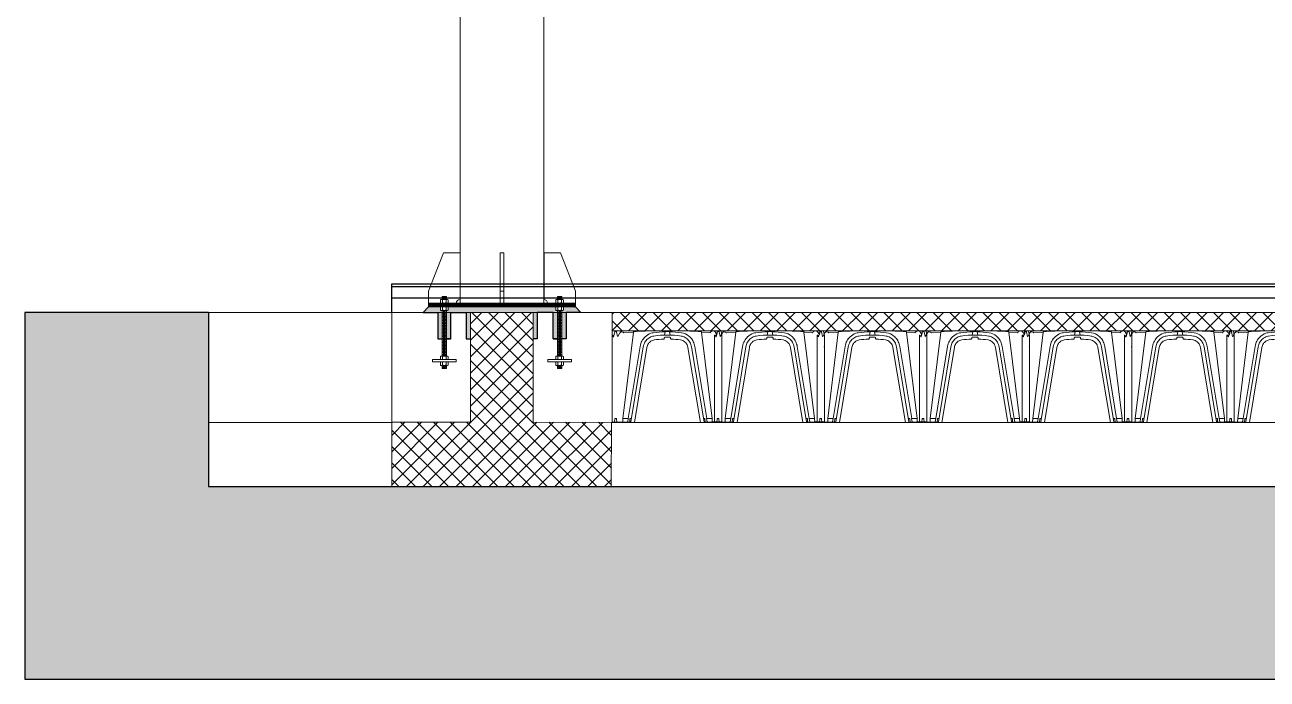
# Model space of a CAD drawing. Header units: millimetres. Extents: x -6949 to 305728, y -55091 to 76684.
# Drawn here: x 163025 to 169795, y 60513 to 64081 of the extents above; entities that cross this region are included whole.
import ezdxf

# ---------------------------------------------------------------- set-up
doc = ezdxf.new("R2010")
doc.units = ezdxf.units.MM
for name, color, linetype, lineweight in [('bulloni', 5, 'Continuous', 18), ('fonda', 7, 'Continuous', 18), ('iglù', 252, 'Continuous', 9), ('piastra', 30, 'Continuous', 18), ('S-BEAM', 5, 'Continuous', 18), ('S-COLS', 7, 'Continuous', 18), ('S20', 7, 'Continuous', 25), ('solaio2', 7, 'Continuous', 9)]:
    doc.layers.add(name, color=color, linetype=linetype, lineweight=lineweight)
pattern_1 = [(45, (116770.626, 98451.78), (-44.90128, 44.90128), []), (135, (116770.626, 98451.78), (-44.90128, -44.90128), [])]

# ---------------------------------------------------------------- blocks, each defined once
blk = doc.blocks.new('*U418')
at = {"layer": 'bulloni'}
for p, q in [((-8.7, -0.3), (8.7, 0.7)), ((-6.7, 6.9), (6.7, 6.2)), ((-6.7, 3.2), (6.7, 3.9)), ((-8.7, -6.9), (8.7, -6)), ((-6.7, -3.5), (6.7, -2.8))]:
    blk.add_line(p, q, dxfattribs=at)
blk = doc.blocks.new('*U419')
at = {"color": 0, "linetype": 'ByBlock', "lineweight": -2, "transparency": 16777216}
for p in [(0, 227.5), (0, 210), (0, 192.5), (0, 175), (0, 157.5), (0, 140), (0, 122.5), (0, 105), (0, 87.5), (0, 70), (0, 52.5), (0, 35), (0, 17.5), (0, 0)]:
    blk.add_blockref('*U418', p, dxfattribs=at)
blk = doc.blocks.new('*U416')
at = {"layer": 'bulloni'}
for p, q in [((-8.7, -0.3), (8.7, 0.7)), ((-6.7, 6.9), (6.7, 6.2)), ((-6.7, 3.2), (6.7, 3.9)), ((-8.7, -6.9), (8.7, -6)), ((-6.7, -3.5), (6.7, -2.8))]:
    blk.add_line(p, q, dxfattribs=at)
blk = doc.blocks.new('*U417')
at = {"color": 0, "linetype": 'ByBlock', "lineweight": -2, "transparency": 16777216}
for p in [(0, 227.5), (0, 210), (0, 192.5), (0, 175), (0, 157.5), (0, 140), (0, 122.5), (0, 105), (0, 87.5), (0, 70), (0, 52.5), (0, 35), (0, 17.5), (0, 0)]:
    blk.add_blockref('*U416', p, dxfattribs=at)
blk = doc.blocks.new('solido h 50')
at = {"linetype": 'Continuous'}
for p, q in [((110.2, 934.3), (113.1, 934.3)), ((174.8, 934.2), (174.6, 934.2)), ((177, 934.2), (174.7, 934.2)), ((176.1, 934.2), (174.8, 934.2)), ((177, 934.2), (176.1, 934.2)), ((177.3, 934.2), (177, 934.2)), ((177.3, 934.2), (177.3, 934.2)), ((177.3, 934.2), (177.3, 934.2)), ((177.9, 934.2), (177.3, 934.2)), ((177.9, 934.2), (177.3, 934.2)), ((177.9, 934.2), (177.9, 934.2)), ((179, 934.2), (177.9, 934.2)), ((206.9, 934.3), (186.3, 934.3)), ((186.3, 934.3), (206.9, 934.3)), ((200, 934.3), (193.2, 934.3)), ((193.2, 934.3), (193.2, 934.3)), ((200, 934.3), (200, 934.3)), ((107.6, 927.3), (108.9, 933.3)), ((107.6, 927.3), (107.6, 927.3)), ((107.6, 927.2), (107.6, 927.3)), ((107.6, 927.2), (107.6, 927.2)), ((107.6, 925.6), (107.6, 927.2)), ((115.6, 928.1), (114.5, 933.3)), ((117.8, 931.5), (115.8, 928.1)), ((140.9, 931.9), (123.5, 790.9)), ((126.8, 930.8), (126.5, 931.3)), ((140.8, 931.6), (126.8, 930.8)), ((140.9, 931.9), (140.9, 931.9)), ((140.9, 931.9), (140.9, 931.9)), ((140.9, 931.9), (140.9, 931.9)), ((140.9, 931.9), (140.9, 931.9)), ((141.6, 932.6), (141.6, 932.6)), ((150.4, 933.4), (150.3, 933.4)), ((190.6, 920.7), (190.6, 920.7)), ((190.6, 920.7), (190.7, 920.7)), ((190.6, 920.7), (190.7, 920.7)), ((190.6, 920.7), (190.6, 920.7)), ((191.4, 921.8), (191.3, 921.3)), ((191.3, 921.3), (191.3, 921.3)), ((191.3, 921.3), (191.3, 921.3)), ((191.6, 922.7), (191.4, 921.9)), ((191.4, 921.9), (191.4, 921.8)), ((191.6, 922.9), (191.6, 922.9)), ((191.6, 922.9), (191.6, 922.7)), ((191.6, 922.9), (191.6, 922.9)), ((191.9, 927.2), (193, 932.3)), ((192.2, 923.6), (192.2, 923.6)), ((199.3, 933), (193.9, 933)), ((200.1, 932.3), (201.2, 927.2)), ((201.5, 922.9), (201.5, 922.9)), ((201.6, 922.7), (201.5, 922.9)), ((201.5, 922.9), (201.5, 922.9)), ((201.7, 921.9), (201.6, 922.7)), ((201.8, 921.6), (201.7, 921.9)), ((201.9, 921.3), (201.8, 921.6)), ((201.9, 921.3), (201.9, 921.3)), ((201.9, 921.3), (201.9, 921.3)), ((202.5, 920.7), (202.6, 920.7)), ((202.6, 920.7), (202.9, 920.7)), ((202.9, 920.7), (202.6, 920.7)), ((242.8, 933.4), (242.8, 933.4)), ((251.6, 932.6), (251.6, 932.6)), ((252.3, 931.9), (252.3, 931.9)), ((252.3, 931.9), (252.3, 931.9)), ((252.3, 931.9), (252.3, 931.9)), ((252.3, 931.9), (252.3, 931.9)), ((252.3, 931.9), (269.6, 790.9)), ((267.8, 930.7), (252.3, 931.6)), ((277.7, 924.7), (274.2, 930.9)), ((277.7, 924.7), (277.7, 924.7)), ((278, 924.7), (279.6, 932.3)), ((278, 924.7), (278, 924.7)), ((278, 924.7), (278, 924.7)), ((278, 924.7), (278, 924.7)), ((280.5, 933), (281.9, 933)), ((282.8, 932.3), (284.5, 924.3)), ((284.5, 924.3), (284.5, 924.4)), ((284.5, 924.4), (284.5, 924.4)), ((286.3, 927.1), (284.7, 924.3)), ((284.8, 924.3), (284.7, 924.3)), ((287.1, 927.3), (286.6, 927.3)), ((287.1, 927.3), (287.1, 927.3)), ((287.1, 784.3), (287.1, 927.3)), ((107.6, 785.4), (107.6, 907.8)), ((151.9, 908.6), (132.4, 790.9)), ((136.8, 785.3), (157.1, 907.8)), ((163, 906.8), (142.7, 784.3)), ((142.7, 784.3), (163, 906.8)), ((151.9, 908.6), (151.9, 908.6)), ((163, 906.8), (163, 906.8)), ((163, 906.8), (163, 906.8)), ((230.2, 906.8), (230.2, 906.8)), ((250.4, 784.3), (230.2, 906.8)), ((230.2, 906.8), (230.2, 906.8)), ((230.2, 906.8), (250.4, 784.3)), ((256.3, 785.3), (236, 907.8)), ((241.2, 908.6), (241.2, 908.6)), ((260.7, 790.9), (241.2, 908.6)), ((107.6, 785.4), (108.2, 785.4)), ((107.6, 784.9), (107.6, 785.4)), ((108.2, 784.9), (107.6, 784.9)), ((107.6, 784.9), (107.6, 784.9)), ((108.2, 785.4), (108.6, 785.4)), ((108.5, 784.9), (108.2, 784.9)), ((108.5, 784.9), (109.7, 784.9)), ((109.8, 785.4), (108.6, 785.4)), ((112.7, 784.9), (109.7, 784.9)), ((109.8, 785.4), (112.2, 785.4)), ((113.5, 785.4), (112.2, 785.4)), ((113.9, 784.9), (112.7, 784.9)), ((112.8, 784.3), (112.7, 784.9)), ((112.8, 784.3), (114, 784.3)), ((114, 785.4), (113.5, 785.4)), ((113.9, 784.9), (130.1, 784.9)), ((114, 784.3), (113.9, 784.9)), ((123.5, 785.4), (114, 785.4)), ((114, 784.3), (130.1, 784.3)), ((123.5, 790.9), (123.4, 784.9)), ((124.4, 790.9), (123.5, 790.9)), ((124.4, 790.9), (132.5, 790.9)), ((130.1, 784.9), (136.4, 784.9)), ((136.8, 784.3), (130.1, 784.3)), ((131.5, 785.3), (132.5, 790.9)), ((135.3, 790.1), (134.9, 785)), ((137.3, 790.9), (136.2, 790.9)), ((136.8, 785.1), (136.8, 784.3)), ((141.1, 784.3), (136.8, 784.3)), ((141.1, 784.3), (142.7, 784.3)), ((252.1, 784.3), (250.4, 784.3)), ((256.5, 784.3), (252.1, 784.3)), ((255.9, 790.9), (256.9, 790.9)), ((256.3, 785.3), (256.4, 784.9)), ((256.8, 784.9), (256.4, 784.9)), ((256.4, 784.9), (256.5, 784.3)), ((256.5, 784.3), (256.9, 784.3)), ((287.1, 784.9), (256.8, 784.9)), ((256.8, 784.9), (256.8, 784.9)), ((256.9, 784.3), (256.9, 784.3)), ((263.1, 784.3), (256.9, 784.3)), ((258.3, 785), (257.8, 790.1)), ((268.7, 790.9), (260.7, 790.9)), ((261.6, 785.3), (260.7, 790.9)), ((279.3, 784.3), (263.1, 784.3)), ((268.7, 790.9), (269.6, 790.9)), ((269.6, 790.9), (269.7, 784.9)), ((279.3, 784.3), (280.5, 784.3)), ((279.9, 790.1), (279.5, 785)), ((286.7, 784.3), (280.5, 784.3)), ((281.8, 790.9), (280.8, 790.9)), ((283.2, 785), (282.7, 790.1)), ((287.1, 784.3), (286.7, 784.3))]:
    blk.add_line(p, q, dxfattribs=at)
for points in [[(173.4, 931, 0.136663), (161.4, 925.6, 0.075513), (156.2, 919.8, 0.069948), (152.9, 912.6, 0.0344), (151.9, 908.6)], [(157.1, 907.8, -0.089518), (159.9, 915.6, -0.08462), (164.5, 921.1, -0.102034), (171.3, 925, -0.039458), (174.2, 925.6)], [(175.1, 919.3, 0.133193), (168.5, 916.4, 0.106303), (164.5, 911.4, 0.076859), (163, 906.8)], [(191.6, 922.9, -0.162784), (192, 923.5, -0.095787), (192.2, 923.6)], [(201, 923.6, -0.128744), (201.2, 923.4, -0.135765), (201.5, 922.9)], [(218, 919.3, -0.115244), (223.8, 917, -0.089496), (227.6, 913.3, -0.111107), (230.2, 906.8)], [(236, 907.8, 0.089518), (233.3, 915.6, 0.08462), (228.7, 921.1, 0.102034), (221.9, 925, 0.039458), (219, 925.6)], [(241.2, 908.6, 0.07966), (238.3, 917.5, 0.08148), (233.1, 924.4, 0.113923), (223.6, 930.1, 0.040821), (219.8, 931)]]:
    blk.add_lwpolyline(points, format="xyb", dxfattribs=at)
for centre, radius, start, end in [((110.2, 933), 1.35, 90, 168), ((113.1, 933), 1.35, 12, 90), ((188.6, 116.1), 818.2, 90.9842, 92.0008), ((196.6, -692.2), 1626.5, 90.3633, 90.6196), ((186.3, 932.8), 1.5, 90, 90.3633), ((193.2, 933), 1.35, 90, 98.8655), ((200, 933), 1.35, 81.1345, 90), ((203.8, 90.8), 843.5, 88.01, 89.7898), ((-10694, 899.6), 10801.6, 0.04323, 0.13798), ((115.7, 928.1), 0.159, 213.856, 328.0392), ((122.1, 929.1), 4.95, 27, 150), ((141.6, 931.9), 0.75, 91.9179, 173.9883), ((141.6, 931.8), 0.75, 91.9181, 173.9882), ((167.2, 680.5), 253.4, 91.6199, 95.8125), ((196.6, 773.8), 158.8, 91.2231, 98.3969), ((196.6, 773.8), 153.4, 89.9999, 98.3968), ((196.6, 773.8), 147, 92.3342, 98.3969), ((196.6, 773.8), 147, 92.3339, 98.3969), ((190.6, 921.5), 0.75, 276.8301, 347.6969), ((190.6, 921.5), 0.75, 276.7973, 347.7432), ((196.3, 767.4), 156.2, 89.9081, 91.5201), ((193.9, 932.1), 0.9, 90, 168), ((196.6, 773.8), 153.4, 81.6032, 90.0001), ((196.8, 763.3), 160.4, 88.5128, 90.0819), ((199.3, 932.1), 0.9, 12, 90), ((196.6, 773.8), 158.8, 81.6031, 88.7768), ((202.6, 921.5), 0.75, 192.2309, 262.2068), ((202.6, 921.5), 0.751, 192.2044, 262.2384), ((196.6, 773.8), 147, 81.6031, 87.5469), ((196.6, 773.8), 147, 81.6031, 87.5469), ((225.9, 680.5), 253.4, 84.1906, 88.3832), ((251.6, 931.9), 0.75, 6.0149, 88.0851), ((251.6, 931.9), 0.75, 6.0148, 88.0852), ((271, 929.1), 3.6, 30, 152.9143), ((277.8, 924.8), 0.15, 213.9796, 339.3171), ((280.5, 932.1), 0.9, 90, 168), ((281.9, 932.1), 0.9, 12, 90), ((284.6, 924.4), 0.15, 200.4704, 330.0115), ((284.6, 924.4), 0.15, 192.0138, 329.9989), ((286.6, 927), 0.3, 90.0075, 149.9931), ((108.2, 906.6), 1.17, 78.7223, 91.1428), ((131.1, 785.3), 0.452, 269.7718, 350.4703), ((134.8, 785), 0.15, 270, 355), ((136.2, 790), 0.9, 90, 175), ((136.4, 785.3), 0.45, 270, 324.2654), ((136.4, 785.3), 0.45, 324.2654, 350.6), ((137.3, 790), 0.9, 56.716, 90), ((255.9, 790), 0.9, 90, 123.284), ((256.9, 790), 0.9, 5, 90), ((258.4, 785), 0.15, 185, 270), ((262.1, 785.3), 0.452, 189.5297, 270.2282), ((279.3, 785), 0.15, 270, 355), ((280.8, 790), 0.9, 90, 175), ((281.8, 790), 0.9, 5, 90), ((283.3, 785), 0.15, 185, 270)]:
    blk.add_arc(centre, radius, start, end, dxfattribs=at)
blk = doc.blocks.new('*U546')
at = {"layer": 'iglù', "linetype": 'Continuous', "xscale": -3.333639676299367, "yscale": 3.333639676299367, "zscale": 3.333639676299367}
blk.add_blockref('solido h 50', (658, -2864.7), dxfattribs=at)
blk = doc.blocks.new('*U547')
at = {"layer": 'S-BEAM', "color": 0, "linetype": 'ByBlock', "lineweight": -2, "transparency": 16777216}
for p in [(0, 0), (558.5, 0), (1117, 0), (1675.5, 0), (2234, 0), (2792.5, 0), (3351, 0)]:
    blk.add_blockref('*U546', p, dxfattribs=at)

msp = doc.modelspace()

# ---------------------------------------------------------------- hatches: boundary and pattern name
h = msp.add_hatch()
h.set_pattern_fill('ANSI31', color=256)
h.set_pattern_definition([(45, (148095.6984, 116588.8588), (-2.24506403, 2.24506403), [])])
h.paths.add_polyline_path([(165454.3069, 62563.4221), (165224.8069, 62563.4221), (165224.8069, 62543.4221), (165454.3069, 62543.4221)])
h.paths.add_polyline_path([(165486.8695, 62563.4221), (165454.3069, 62563.4221), (165454.3069, 62543.4221), (165486.8695, 62543.4221)])
h.paths.add_polyline_path([(165572.1195, 62561.2412), (165572.1195, 62563.4221), (165486.8695, 62563.4221), (165486.8695, 62543.4221), (165572.1195, 62543.4221)])
h.paths.add_polyline_path([(165677.4943, 62563.4221), (165572.1195, 62563.4221), (165572.1195, 62543.4221), (165677.4943, 62543.4221)])
h.paths.add_polyline_path([(165762.7443, 62563.4221), (165677.4943, 62563.4221), (165677.4943, 62543.4221), (165762.7443, 62543.4221)])
h.paths.add_polyline_path([(165799.597, 62563.4221), (165762.7443, 62563.4221), (165762.7443, 62543.4221), (165799.5286, 62543.4221)])
h.paths.add_polyline_path([(166024.8069, 62563.4221), (165799.597, 62563.4221), (165799.5286, 62543.4221), (166024.8069, 62543.4221)])
h = msp.add_hatch()
h.set_pattern_fill('EARTH', color=23, scale=41, angle=57)
h.set_pattern_definition([(57, (-50085.68, 0), (-76.5511, 360.14466), [260.35, -260.35]), (57, (-50167.56, 53.17), (-76.5511, 360.14466), [260.35, -260.35]), (57, (-50249.44, 106.35), (-76.5511, 360.14466), [260.35, -260.35]), (147, (-50259, 151.37), (-360.14466, -76.5511), [260.35, -260.35]), (147, (-50205.83, 233.25), (-360.14466, -76.5511), [260.35, -260.35]), (147, (-50152.66, 315.13), (-360.14466, -76.5511), [260.35, -260.35])])
h.paths.add_polyline_path([(202224.808, 62512.9679), (201224.808, 62512.9679), (201224.808, 61563.4313), (164024.8069, 61563.4313), (164024.8069, 62513.4221), (163024.8069, 62513.4221), (163024.8069, 60513.4221), (201224.808, 60513.4221), (202224.808, 60513.4221)])
h = msp.add_hatch()
h.set_pattern_fill('AR-SAND', color=256, scale=0.18, angle=48)
h.set_pattern_definition([(85.5, (148095.6984, 116588.859), (-6.73940185, 5.6806349), [0, -6.94944, 0, -7.7724, 0, -7.4295]), (55.5, (148095.698, 116588.859), (-4.1744714, 14.6467893), [0, -3.74904, 0, -6.26364, 0, -2.4003]), (15.5, (148091.9355, 116584.68), (9.507765, 10.5981039), [0, -2.286, 0, -8.2296, 0, -10.7442]), (5.5, (148091.936, 116584.68), (6.214504, 12.8988335), [0, -1.143, 0, -5.39496, 0, -6.1722])])
edge = h.paths.add_edge_path()
edge.add_arc((165923.4684, 62533.3185), 8.8963, 234.26214708, 238.46581299, ccw=False)
edge.add_line((165918.2723, 62526.0973), (165918.2723, 62541.7469))
edge.add_arc((165923.4684, 62534.5258), 8.8963, 121.53418701, 125.73785292, ccw=False)
edge.add_line((165918.8156, 62542.1084), (165920.7902, 62543.4221))
edge.add_line((165920.7902, 62543.4221), (165799.5286, 62543.4221))
edge.add_line((165799.5286, 62543.4221), (165799.5286, 62513.4221))
edge.add_line((165799.5286, 62513.4221), (165903.0569, 62513.4221))
edge.add_line((165903.0569, 62513.4221), (165903.0569, 62369.4221))
edge.add_line((165903.0569, 62369.4221), (165927.0569, 62369.4221))
edge.add_line((165927.0569, 62369.4221), (165927.0569, 62524.4221))
edge.add_line((165927.0569, 62524.4221), (165920.7902, 62524.4221))
edge.add_line((165920.7902, 62524.4221), (165918.8156, 62525.7359))
edge = h.paths.add_edge_path()
edge.add_line((165975.0569, 62513.4221), (166054.8069, 62513.4221))
edge.add_line((166054.8069, 62513.4221), (166024.8069, 62543.4221))
edge.add_line((166024.8069, 62543.4221), (165957.3235, 62543.4221))
edge.add_line((165957.3235, 62543.4221), (165959.2982, 62542.1084))
edge.add_arc((165954.6453, 62534.5258), 8.8963, 54.26214708, 58.46581299, ccw=False)
edge.add_line((165959.8415, 62541.7469), (165959.8415, 62526.0973))
edge.add_arc((165954.6453, 62533.3185), 8.8963, 301.53418701, 305.73785292, ccw=False)
edge.add_line((165959.2982, 62525.7359), (165957.3235, 62524.4221))
edge.add_line((165957.3235, 62524.4221), (165951.0569, 62524.4221))
edge.add_line((165951.0569, 62524.4221), (165951.0569, 62368.7305))
edge.add_line((165951.0569, 62368.7305), (165975.0569, 62368.7305))
edge.add_line((165975.0569, 62368.7305), (165975.0569, 62513.4221))
h.paths.add_polyline_path([(165799.5286, 62543.4221), (165762.7443, 62543.4221), (165762.7443, 62513.4221), (165799.5286, 62513.4221)], flags=17)
h.paths.add_polyline_path([(165486.8695, 62543.4221), (165454.3069, 62543.4221), (165454.3069, 62513.4221), (165486.8695, 62513.4221)], flags=17)
edge = h.paths.add_edge_path()
edge.add_line((165298.5569, 62524.4221), (165292.2902, 62524.4221))
edge.add_line((165292.2902, 62524.4221), (165290.3156, 62525.7359))
edge.add_arc((165294.9684, 62533.3185), 8.8963, 234.26214708, 238.46581299, ccw=False)
edge.add_line((165289.7723, 62526.0973), (165289.7723, 62541.7469))
edge.add_arc((165294.9684, 62534.5258), 8.8963, 121.53418701, 125.73785292, ccw=False)
edge.add_line((165290.3156, 62542.1084), (165292.2902, 62543.4221))
edge.add_line((165292.2902, 62543.4221), (165224.8069, 62543.4221))
edge.add_line((165224.8069, 62543.4221), (165194.8069, 62513.4221))
edge.add_line((165194.8069, 62513.4221), (165274.5569, 62513.4221))
edge.add_line((165274.5569, 62513.4221), (165274.5569, 62368.7305))
edge.add_line((165274.5569, 62368.7305), (165298.5569, 62368.7305))
edge.add_line((165298.5569, 62368.7305), (165298.5569, 62524.4221))
edge = h.paths.add_edge_path()
edge.add_line((165346.5569, 62513.4221), (165454.3069, 62513.4221))
edge.add_line((165454.3069, 62513.4221), (165454.3069, 62543.4221))
edge.add_line((165454.3069, 62543.4221), (165328.8235, 62543.4221))
edge.add_line((165328.8235, 62543.4221), (165330.7982, 62542.1084))
edge.add_arc((165326.1453, 62534.5258), 8.8963, 54.26214708, 58.46581299, ccw=False)
edge.add_line((165331.3415, 62541.7469), (165331.3415, 62526.0973))
edge.add_arc((165326.1453, 62533.3185), 8.8963, 301.53418701, 305.73785292, ccw=False)
edge.add_line((165330.7982, 62525.7359), (165328.8235, 62524.4221))
edge.add_line((165328.8235, 62524.4221), (165322.5569, 62524.4221))
edge.add_line((165322.5569, 62524.4221), (165322.5569, 62369.4221))
edge.add_line((165322.5569, 62369.4221), (165346.5569, 62369.4221))
edge.add_line((165346.5569, 62369.4221), (165346.5569, 62513.4221))
h.paths.add_polyline_path([(165453.8816, 62369.4221), (165453.8816, 62513.4043), (165544.8069, 62513.4043), (165544.8069, 62543.4221), (165486.8695, 62543.4221), (165486.8695, 62513.4221), (165430.1066, 62513.4221), (165430.1066, 62369.4221)])
h.paths.add_polyline_path([(165795.6579, 62513.4043), (165795.6579, 62369.4221), (165816.5759, 62369.4221), (165816.5759, 62513.4221), (165762.7443, 62513.4221), (165762.7443, 62543.4221), (165544.8069, 62543.4221), (165544.8069, 62513.4043)])
at = {"layer": 'fonda'}
h = msp.add_hatch(dxfattribs=at)
h.set_pattern_fill('ANSI37', color=256, scale=20)
h.set_pattern_definition(pattern_1)
h.paths.add_polyline_path([(165453.8816, 61913.9709), (165024.8069, 61913.9709), (165024.8069, 61913.4313), (165024.7716, 61563.8744), (166220.8854, 61563.8869), (166221.8301, 61913.7181), (165795.6579, 61914.8689), (165795.6579, 62513.4043), (165453.8816, 62513.4043)])
at = {"layer": 'S-BEAM', "true_color": 0xc7c8ca}
h = msp.add_hatch(dxfattribs=at)
h.set_pattern_fill('ANSI37', color=9, scale=20)
h.set_pattern_definition(pattern_1)
h.paths.add_polyline_path([(173524.8071, 62513.4221), (166224.8069, 62513.4221), (166224.7944, 62413.4221), (173524.8073, 62413.4221)])

# ---------------------------------------------------------------- linework, layer by layer
for points in [[(165853.2436, 62838.9316), (165853.2436, 62583.4221)], [(165024.8143, 62593.4491), (165024.8143, 62653.4491), (165024.8143, 62653.4491)], [(165024.8068, 62513.4491), (165024.8143, 62593.4491), (200221.8304, 62593.4491)], [(165873.2436, 62563.4221), (166024.8069, 62563.4221)], [(164024.8069, 62513.4221), (163024.8069, 62513.4221), (163024.8069, 60513.4221), (201224.808, 60513.4221), (202224.808, 60513.4221), (202224.808, 62512.9679), (201221.8304, 62512.9679)], [(164024.8069, 62513.4221), (164024.8069, 61563.4313), (201224.808, 61563.4313), (201224.808, 62512.9679)]]:
    msp.add_lwpolyline(points)
msp.add_lwpolyline([(165024.8143, 62669.806), (200221.8304, 62669.806), (200221.8304, 62653.4491), (165024.8143, 62653.4491)], close=True)
at = {"layer": 'bulloni'}
for p, q in [((165292.2902, 62583.4221), (165289.7723, 62581.7469)), ((165289.7723, 62566.0973), (165289.7723, 62581.7469)), ((165292.2902, 62564.4221), (165289.7723, 62566.0973)), ((165328.8235, 62583.4221), (165292.2902, 62583.4221)), ((165328.8235, 62564.4221), (165292.2902, 62564.4221)), ((165299.8902, 62600.0965), (165298.5569, 62598.7632)), ((165298.5569, 62598.7632), (165298.5569, 62583.4221)), ((165322.5569, 62598.7632), (165298.5569, 62598.7632)), ((165322.5569, 62563.4221), (165298.5569, 62563.4221)), ((165321.2235, 62600.0965), (165299.8902, 62600.0965)), ((165300.1646, 62581.7469), (165300.1646, 62566.0973)), ((165301.8902, 62592.6548), (165319.2235, 62591.6853)), ((165301.8902, 62585.9881), (165319.2235, 62585.0186)), ((165303.8902, 62595.8762), (165317.2235, 62595.1305)), ((165303.8902, 62589.2096), (165317.2235, 62588.4638)), ((165320.9492, 62566.0973), (165320.9492, 62581.7469)), ((165322.5569, 62598.7632), (165321.2235, 62600.0965)), ((165322.5569, 62598.7632), (165322.5569, 62583.4221)), ((165328.8235, 62583.4221), (165331.3415, 62581.7469)), ((165328.8235, 62564.4221), (165331.3415, 62566.0973)), ((165331.3415, 62566.0973), (165331.3415, 62581.7469)), ((165920.7902, 62583.4221), (165918.2723, 62581.7469)), ((165918.2723, 62566.0973), (165918.2723, 62581.7469)), ((165920.7902, 62564.4221), (165918.2723, 62566.0973)), ((165920.7902, 62583.4221), (165957.3235, 62583.4221)), ((165920.7902, 62564.4221), (165957.3235, 62564.4221)), ((165927.0569, 62598.7632), (165928.3902, 62600.0965)), ((165927.0569, 62598.7632), (165927.0569, 62583.4221)), ((165927.0569, 62598.7632), (165951.0569, 62598.7632)), ((165927.0569, 62563.4221), (165951.0569, 62563.4221)), ((165928.3902, 62600.0965), (165949.7235, 62600.0965)), ((165928.6646, 62566.0973), (165928.6646, 62581.7469)), ((165947.7235, 62592.6548), (165930.3902, 62591.6853)), ((165947.7235, 62585.9881), (165930.3902, 62585.0186)), ((165945.7235, 62595.8762), (165932.3902, 62595.1305)), ((165945.7235, 62589.2096), (165932.3902, 62588.4638)), ((165949.4492, 62581.7469), (165949.4492, 62566.0973)), ((165949.7235, 62600.0965), (165951.0569, 62598.7632)), ((165951.0569, 62598.7632), (165951.0569, 62583.4221)), ((165957.3235, 62583.4221), (165959.8415, 62581.7469)), ((165957.3235, 62564.4221), (165959.8415, 62566.0973)), ((165959.8415, 62566.0973), (165959.8415, 62581.7469)), ((165292.2902, 62543.4221), (165289.7723, 62541.7469)), ((165289.7723, 62541.7469), (165289.7723, 62526.0973)), ((165292.2902, 62524.4221), (165289.7723, 62526.0973)), ((165292.2902, 62543.4221), (165328.8235, 62543.4221)), ((165292.2902, 62524.4221), (165328.8235, 62524.4221)), ((165298.5569, 62524.4221), (165298.5569, 62275.4221)), ((165300.1646, 62541.7469), (165300.1646, 62526.0973)), ((165320.9492, 62526.0973), (165320.9492, 62541.7469)), ((165322.5569, 62275.4221), (165322.5569, 62524.4221)), ((165328.8235, 62543.4221), (165331.3415, 62541.7469)), ((165328.8235, 62524.4221), (165331.3415, 62526.0973)), ((165331.3415, 62541.7469), (165331.3415, 62526.0973)), ((165920.7902, 62543.4221), (165918.2723, 62541.7469)), ((165918.2723, 62541.7469), (165918.2723, 62526.0973)), ((165920.7902, 62524.4221), (165918.2723, 62526.0973)), ((165920.7902, 62543.4221), (165957.3235, 62543.4221)), ((165920.7902, 62524.4221), (165957.3235, 62524.4221)), ((165927.0569, 62275.4221), (165927.0569, 62524.4221)), ((165928.6646, 62541.7469), (165928.6646, 62526.0973)), ((165949.4492, 62526.0973), (165949.4492, 62541.7469)), ((165951.0569, 62524.4221), (165951.0569, 62275.4221)), ((165957.3235, 62543.4221), (165959.8415, 62541.7469)), ((165957.3235, 62524.4221), (165959.8415, 62526.0973)), ((165959.8415, 62541.7469), (165959.8415, 62526.0973)), ((165292.2902, 62275.4221), (165289.7723, 62273.7469)), ((165289.7723, 62273.7469), (165289.7723, 62258.0973)), ((165292.2902, 62256.4221), (165289.7723, 62258.0973)), ((165292.2902, 62243.4221), (165289.7723, 62241.7469)), ((165289.7723, 62241.7469), (165289.7723, 62226.0973)), ((165292.2902, 62224.4221), (165289.7723, 62226.0973)), ((165328.8235, 62275.4221), (165292.2902, 62275.4221)), ((165328.8235, 62256.4221), (165292.2902, 62256.4221)), ((165328.8235, 62243.4221), (165292.2902, 62243.4221)), ((165328.8235, 62224.4221), (165292.2902, 62224.4221)), ((165298.5569, 62209.0811), (165298.5569, 62224.4221)), ((165300.1646, 62258.0973), (165300.1646, 62273.7469)), ((165300.1646, 62226.0973), (165300.1646, 62241.7469)), ((165301.8902, 62221.8562), (165319.2235, 62222.8256)), ((165303.8902, 62218.6347), (165317.2235, 62219.3804)), ((165320.9492, 62273.7469), (165320.9492, 62258.0973)), ((165320.9492, 62241.7469), (165320.9492, 62226.0973)), ((165322.5569, 62209.0811), (165322.5569, 62224.4221)), ((165328.8235, 62275.4221), (165331.3415, 62273.7469)), ((165328.8235, 62256.4221), (165331.3415, 62258.0973)), ((165328.8235, 62243.4221), (165331.3415, 62241.7469)), ((165328.8235, 62224.4221), (165331.3415, 62226.0973)), ((165331.3415, 62273.7469), (165331.3415, 62258.0973)), ((165331.3415, 62241.7469), (165331.3415, 62226.0973)), ((165920.7902, 62275.4221), (165918.2723, 62273.7469)), ((165918.2723, 62273.7469), (165918.2723, 62258.0973)), ((165920.7902, 62256.4221), (165918.2723, 62258.0973)), ((165920.7902, 62243.4221), (165918.2723, 62241.7469)), ((165918.2723, 62241.7469), (165918.2723, 62226.0973)), ((165920.7902, 62224.4221), (165918.2723, 62226.0973)), ((165920.7902, 62275.4221), (165957.3235, 62275.4221)), ((165920.7902, 62256.4221), (165957.3235, 62256.4221)), ((165920.7902, 62243.4221), (165957.3235, 62243.4221)), ((165920.7902, 62224.4221), (165957.3235, 62224.4221)), ((165927.0569, 62209.0811), (165927.0569, 62224.4221)), ((165928.6646, 62273.7469), (165928.6646, 62258.0973)), ((165928.6646, 62241.7469), (165928.6646, 62226.0973)), ((165947.7235, 62221.8562), (165930.3902, 62222.8256)), ((165945.7235, 62218.6347), (165932.3902, 62219.3804)), ((165949.4492, 62258.0973), (165949.4492, 62273.7469)), ((165949.4492, 62226.0973), (165949.4492, 62241.7469)), ((165951.0569, 62209.0811), (165951.0569, 62224.4221)), ((165957.3235, 62275.4221), (165959.8415, 62273.7469)), ((165957.3235, 62256.4221), (165959.8415, 62258.0973)), ((165957.3235, 62243.4221), (165959.8415, 62241.7469)), ((165957.3235, 62224.4221), (165959.8415, 62226.0973)), ((165959.8415, 62273.7469), (165959.8415, 62258.0973)), ((165959.8415, 62241.7469), (165959.8415, 62226.0973)), ((165299.8902, 62207.7477), (165298.5569, 62209.0811)), ((165322.5569, 62209.0811), (165298.5569, 62209.0811)), ((165321.2235, 62207.7477), (165299.8902, 62207.7477)), ((165301.8902, 62215.1895), (165319.2235, 62216.159)), ((165303.8902, 62211.968), (165317.2235, 62212.7138)), ((165322.5569, 62209.0811), (165321.2235, 62207.7477)), ((165927.0569, 62209.0811), (165928.3902, 62207.7477)), ((165927.0569, 62209.0811), (165951.0569, 62209.0811)), ((165928.3902, 62207.7477), (165949.7235, 62207.7477)), ((165947.7235, 62215.1895), (165930.3902, 62216.159)), ((165945.7235, 62211.968), (165932.3902, 62212.7138)), ((165949.7235, 62207.7477), (165951.0569, 62209.0811))]:
    msp.add_line(p, q, dxfattribs=at)
for points in [[(165245.5569, 62256.4221), (165375.5569, 62256.4221), (165375.5569, 62243.4221), (165245.5569, 62243.4221), (165245.5569, 62256.4221)], [(166004.0569, 62256.4221), (165874.0569, 62256.4221), (165874.0569, 62243.4221), (166004.0569, 62243.4221), (166004.0569, 62256.4221)]]:
    msp.add_lwpolyline(points, dxfattribs=at)
for centre, radius, start, end in [((165294.9684, 62574.5258), 8.8963, 54.26214708, 125.73785292), ((165294.9684, 62573.3185), 8.8963, 234.26214708, 305.73785292), ((165310.5569, 62550.3496), 33.0726, 71.68581879, 108.31418121), ((165310.5569, 62597.4947), 33.0726, 251.68581879, 288.31418121), ((165326.1453, 62574.5258), 8.8963, 54.26214708, 125.73785292), ((165326.1453, 62573.3185), 8.8963, 234.26214708, 305.73785292), ((165923.4684, 62574.5258), 8.8963, 54.26214708, 125.73785292), ((165923.4684, 62573.3185), 8.8963, 234.26214708, 305.73785292), ((165939.0569, 62550.3496), 33.0726, 71.68581879, 108.31418121), ((165939.0569, 62597.4947), 33.0726, 251.68581879, 288.31418121), ((165954.6453, 62574.5258), 8.8963, 54.26214708, 125.73785292), ((165954.6453, 62573.3185), 8.8963, 234.26214708, 305.73785292), ((165294.9684, 62534.5258), 8.8963, 54.26214708, 125.73785292), ((165294.9684, 62533.3185), 8.8963, 234.26214708, 305.73785292), ((165310.5569, 62510.3496), 33.0726, 71.68581879, 108.31418121), ((165310.5569, 62557.4947), 33.0726, 251.68581879, 288.31418121), ((165326.1453, 62534.5258), 8.8963, 54.26214708, 125.73785292), ((165326.1453, 62533.3185), 8.8963, 234.26214708, 305.73785292), ((165923.4684, 62534.5258), 8.8963, 54.26214708, 125.73785292), ((165923.4684, 62533.3185), 8.8963, 234.26214708, 305.73785292), ((165939.0569, 62510.3496), 33.0726, 71.68581879, 108.31418121), ((165939.0569, 62557.4947), 33.0726, 251.68581879, 288.31418121), ((165954.6453, 62534.5258), 8.8963, 54.26214708, 125.73785292), ((165954.6453, 62533.3185), 8.8963, 234.26214708, 305.73785292), ((165294.9684, 62266.5258), 8.8963, 54.26214708, 125.73785292), ((165294.9684, 62265.3185), 8.8963, 234.26214708, 305.73785292), ((165294.9684, 62234.5258), 8.8963, 54.26214708, 125.73785292), ((165294.9684, 62233.3185), 8.8963, 234.26214708, 305.73785292), ((165310.5569, 62242.3496), 33.0726, 71.68581879, 108.31418121), ((165310.5569, 62289.4947), 33.0726, 251.68581879, 288.31418121), ((165310.5569, 62210.3496), 33.0726, 71.68581879, 108.31418121), ((165310.5569, 62257.4947), 33.0726, 251.68581879, 288.31418121), ((165326.1453, 62266.5258), 8.8963, 54.26214708, 125.73785292), ((165326.1453, 62265.3185), 8.8963, 234.26214708, 305.73785292), ((165326.1453, 62234.5258), 8.8963, 54.26214708, 125.73785292), ((165326.1453, 62233.3185), 8.8963, 234.26214708, 305.73785292), ((165923.4684, 62266.5258), 8.8963, 54.26214708, 125.73785292), ((165923.4684, 62265.3185), 8.8963, 234.26214708, 305.73785292), ((165923.4684, 62234.5258), 8.8963, 54.26214708, 125.73785292), ((165923.4684, 62233.3185), 8.8963, 234.26214708, 305.73785292), ((165939.0569, 62242.3496), 33.0726, 71.68581879, 108.31418121), ((165939.0569, 62289.4947), 33.0726, 251.68581879, 288.31418121), ((165939.0569, 62210.3496), 33.0726, 71.68581879, 108.31418121), ((165939.0569, 62257.4947), 33.0726, 251.68581879, 288.31418121), ((165954.6453, 62266.5258), 8.8963, 54.26214708, 125.73785292), ((165954.6453, 62265.3185), 8.8963, 234.26214708, 305.73785292), ((165954.6453, 62234.5258), 8.8963, 54.26214708, 125.73785292), ((165954.6453, 62233.3185), 8.8963, 234.26214708, 305.73785292)]:
    msp.add_arc(centre, radius, start, end, dxfattribs=at)
at = {"layer": 'fonda'}
for points in [[(165024.8069, 62513.4221), (164024.8069, 62513.4221), (164024.8069, 61913.4313), (165024.8069, 61913.4313), (165024.8069, 62513.4221)], [(165024.8079, 61913.9709), (165024.8079, 61913.9709), (165024.8069, 62513.4221), (166224.8069, 62513.3951), (166224.7316, 61913.4313), (166221.8293, 61913.4326)], [(200159.3196, 61913.4313), (201224.808, 61913.4313), (201224.808, 61563.4313), (164024.8069, 61563.4313), (164024.8069, 61913.4313), (165024.7679, 61913.4313)], [(166221.8293, 61913.4313), (173524.7682, 61913.4313)]]:
    msp.add_lwpolyline(points, dxfattribs=at)
msp.add_lwpolyline([(165453.8816, 61913.9709), (165453.8816, 62513.4043), (165795.6579, 62513.4043), (165795.6579, 61914.8689), (166221.8301, 61913.7181), (166220.8854, 61563.8869), (165024.7716, 61563.8744), (165024.7679, 61913.9709)], close=True, dxfattribs=at)
at = {"layer": 'piastra'}
msp.add_lwpolyline([(165396.3069, 62838.9316), (165305.5634, 62838.9316), (165224.7436, 62628.3747), (165224.7436, 62563.4221), (165376.3069, 62563.4221, -0.416073612), (165396.3069, 62583.4221)], format="xyb", close=True, dxfattribs=at)
msp.add_lwpolyline([(165614.8069, 62838.9316), (165634.8069, 62838.9316), (165634.8069, 62563.4221), (165614.8069, 62563.4221)], close=True, dxfattribs=at)
for points in [[(166024.8069, 62563.4221), (166024.8069, 62628.3747), (165943.9871, 62838.9316), (165853.2436, 62838.9316)], [(165614.8069, 62628.3747), (165634.8069, 62628.3747)], [(165224.8069, 62543.4221), (165224.8069, 62563.4221), (166024.8069, 62563.4221), (166024.8069, 62543.4221)], [(165224.8069, 62543.4221), (166024.8069, 62543.4221)]]:
    msp.add_lwpolyline(points, dxfattribs=at)
msp.add_arc((165853.3069, 62563.4854), 19.9368, 359.81818824, 90.18181176, dxfattribs=at)
at = {"layer": 'S-BEAM'}
msp.add_lwpolyline([(165624.7996, 62513.412), (165474.7996, 62513.412), (165774.7996, 62513.412)], dxfattribs=at)
at = {"layer": 'S-COLS'}
msp.add_lwpolyline([(165396.3069, 74543.4225), (165853.3069, 74543.4225), (165853.3069, 62563.4221), (165396.3069, 62563.4221)], close=True, dxfattribs=at)
at = {"layer": 'S20'}
for points in [[(165224.8069, 62543.4221), (165194.8069, 62513.4221), (165194.8069, 62513.4221), (165194.8069, 62513.4221), (165274.5569, 62513.4221), (165274.5569, 62368.7305), (165298.5569, 62368.7305)], [(165346.5569, 62369.4221), (165346.5569, 62513.4221), (165346.5569, 62513.4221), (165430.1066, 62513.4221), (165430.1066, 62369.4221), (165453.8816, 62369.4221)], [(165903.0569, 62369.4221), (165903.0569, 62513.4221), (165903.0569, 62513.4221), (165816.5759, 62513.4221), (165816.5759, 62369.4221), (165795.6579, 62369.4221)], [(166024.8069, 62543.4221), (166054.8069, 62513.4221), (166054.8069, 62513.4221), (166054.8069, 62513.4221), (165975.0569, 62513.4221), (165975.0569, 62368.7305), (165951.0569, 62368.7305)]]:
    msp.add_lwpolyline(points, dxfattribs=at)
for points in [[(165346.5569, 62369.4221), (165322.5569, 62369.4221)], [(165903.0569, 62369.4221), (165927.0569, 62369.4221)]]:
    msp.add_lwpolyline(points, close=True, dxfattribs=at)
at = {"layer": 'solaio2'}
for points in [[(166224.8069, 62513.4221), (173524.8071, 62513.4221)], [(166224.8069, 62413.4221), (173524.8071, 62413.4221)]]:
    msp.add_lwpolyline(points, dxfattribs=at)

# ---------------------------------------------------------------- block references
msp.add_blockref('*U419', (165310.5569, 62283.983))
at = {"xscale": -1}
msp.add_blockref('*U417', (165939.0569, 62283.983), dxfattribs=at)
at = {"layer": 'S-BEAM'}
msp.add_blockref('*U547', (166524.0081, 62163.4267), dxfattribs=at)

doc.saveas('drawing.dxf')
